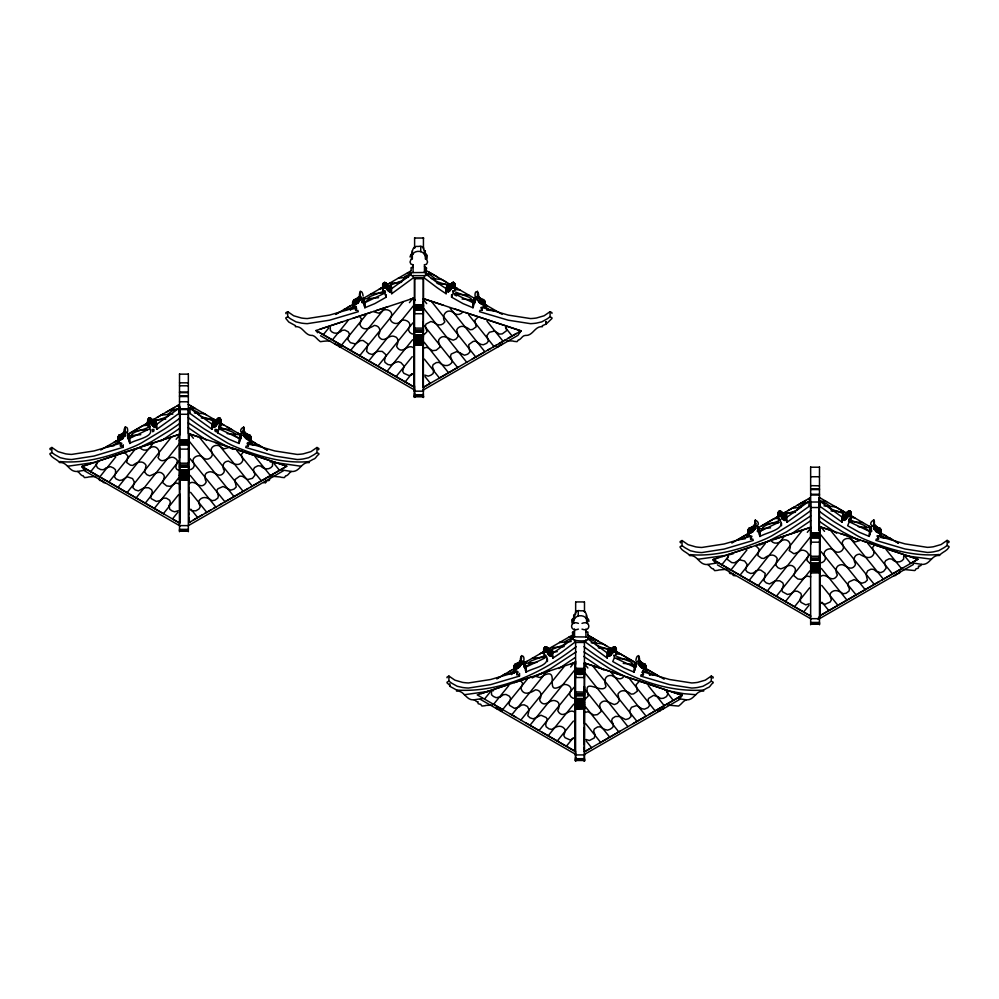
<?xml version="1.0" encoding="UTF-8"?>
<svg xmlns="http://www.w3.org/2000/svg" width="999" height="999" viewBox="0 0 999 999"><rect width="100%" height="100%" fill="white"/><g stroke="black" fill="none" stroke-linecap="round" stroke-linejoin="round"><path stroke-width="1.5" d="M179.545 447.477L179.57 457.979M180.057 434.328L180.07 408.341L178.946 408.341L156.88 424.163L156.88 429.27L178.958 413.449L180.07 413.449M188.349 433.603L188.361 408.341L190.01 408.341L211.988 424.175L211.988 429.27L190.022 413.449L188.361 413.449M188.973 472.065L188.923 482.342M189.011 462.275L189.136 433.816L286.775 466.183L188.836 522.727L189.136 433.816L197.977 436.75M414.523 385.926L414.523 397.39L414.523 393.194M414.535 343.818L414.535 344.892L423.364 345.03L423.364 344.28M414.535 339.66L423.364 339.96M414.548 308.154L423.376 308.004L423.376 309.653L414.548 309.628L414.548 308.029M414.548 305.682L423.376 305.682M414.548 305.507L414.548 304.832L414.548 307.58L423.376 307.58L423.376 304.832L414.548 304.895M414.523 397.302L414.56 277.747L423.389 277.747L423.389 299.363L423.326 298.626L443.206 305.157M414.61 248.351L414.61 237.787M423.364 343.107L423.364 342.083L414.535 341.983L414.535 342.819L423.364 342.495L414.535 343.107M423.376 305.17L414.548 304.745L414.548 305.794L423.376 305.719M423.339 393.768L423.351 397.44L423.389 277.747M423.439 249.026L423.439 237.787M423.439 238.711L423.439 237.962M574.537 636.138L574.537 636.863L587.599 637A1.361 1.111 0 0 1 587.961 637.225L587.824 639.747A1.399 1.136 0 0 1 587.225 640.047C584.315 641.945 566.808 640.709 574.537 636.863L574.537 629.033M574.537 631.031L572.402 632.467L572.902 634.827M575.574 760.901L575.611 641.808M575.649 614.173L575.661 602.31M575.561 756.48L575.574 761.213L575.574 759.852M575.561 751.173L575.561 755.569L575.561 754.932L584.39 754.907L584.403 761.213L584.39 758.691M584.415 708.666L575.586 708.803L584.415 708.666L584.415 705.182L575.586 705.269M575.586 707.729L575.586 708.803M584.415 706.405C573.863 704.657 571.091 708.166 584.415 707.192M575.586 705.843L584.415 706.293M575.599 668.893L575.599 669.58M584.415 700.274L584.44 641.808M584.427 672.165L584.427 668.618L575.599 668.531L584.427 668.831M584.427 669.805L575.599 669.592M584.427 669.293L584.427 668.531L575.599 668.668M584.49 611.912L584.49 602.322M584.39 754.42L584.39 755.094M810.689 540.546L810.689 544.455M820.117 565.134L820.054 576.061M820.154 555.332L820.266 526.873L917.919 559.24L819.979 615.784L818.418 618.006M413.986 362.125L414.061 382.043M414.51 391.483L414.523 390.709M414.523 397.053C412.45 394.505 425.499 394.093 423.351 397.302M414.51 394.98L423.351 394.942M521.053 330.919L423.114 387.462L423.326 298.614L521.053 330.919L517.932 335.364L422.677 390.359M423.339 391.483L423.364 390.709M575.561 760.788L575.561 757.504M575.561 758.691L584.39 758.691L584.39 760.489L575.561 760.489M575.586 697.252L575.586 698.463L584.415 698.538L584.452 686.438L584.403 761.163L584.403 759.877M682.23 695.304L584.303 751.847L584.502 662.999L682.23 695.304L679.108 699.75L583.853 754.745M584.303 749.7L584.315 747.689M179.658 493.818L179.72 519.53M188.774 517.707L188.761 518.469M413.111 275.911L411.775 275.674A1.399 1.136 0 0 1 411.176 275.362L411.039 272.839A1.361 1.111 0 0 1 411.401 272.615L425.761 272.49L426.785 273.751L425.886 275.649L413.111 275.674M414.535 333.529L414.535 334.69M414.51 395.866L423.339 395.866M423.376 309.141L423.376 309.865L414.548 309.865L414.548 308.766M423.364 333.529L423.376 334.69M496.366 707.791L496.765 708.553A9.453 7.717 0 0 0 497.14 708.84L499.025 709.29M584.49 671.053L584.502 663.011M584.328 744.442L584.365 727.422M819.917 610.764L819.904 611.538M820.017 586.7L819.954 602.459M819.979 615.784L820.266 526.873L829.12 529.807M179.508 435.089L179.52 434.29L142.532 446.478M179.595 468.469L179.583 462.912M188.886 492.644L188.898 487.5M360.402 295.204C357.505 299.862 349.638 299.313 353.584 306.681C357.642 306.693 356.78 311.139 355.831 306.268M353.022 306.606C354.52 303.022 361.925 304.183 358.529 296.715M423.214 348.564L423.126 383.878M520.904 660.102L519.355 662.237L515.284 663.96L514.16 665.584L514.21 670.978L518.144 671.952L516.808 674.687L519.03 674.762L519.48 676.086L490.684 684.602L468.481 688.049A46.441 37.912 0 0 1 462.537 687.487L457.205 686.263L451.685 683.179L448.913 681.156L448.913 676.061L447.115 677.035A1.411 1.149 0 0 0 447.065 677.797M584.403 712.949L584.365 723.463M757.654 525.387C760.714 521.89 752.334 517.494 755.706 523.201L753.146 526.523L749.025 528.259L747.901 529.907L747.951 535.314L751.935 536.288L750.586 539.048L752.821 539.123L753.271 540.459L724.2 549.063L701.798 552.572A46.891 38.287 0 0 1 695.791 551.997L690.396 550.761L684.839 547.652L682.03 545.616L682.03 540.521L680.207 541.508A1.424 1.161 0 0 0 680.169 542.27L680.669 542.857M820.017 585.701L820.029 580.556M125.25 430.831L123.002 433.504L118.893 435.239L118.993 440.996L117.757 441.983L121.791 443.269L120.429 446.029L122.665 446.103L123.202 447.29L94.043 456.031L71.628 459.515A46.891 38.287 0 0 1 65.634 458.941L60.24 457.704L54.683 454.595L51.873 452.559L51.873 447.465L50.05 448.439A1.424 1.161 0 0 0 50.012 449.213L50.512 449.787M188.761 519.318L188.736 522.602L190.572 521.553M819.904 612.375L819.879 615.659L879.32 581.468M574.587 639.822L574.65 642.407L562.237 651.798A210.277 171.691 0 0 1 552.897 658.079C552.697 653.358 552.684 642.744 551.036 656.281C545.791 656.705 548.114 643.656 544.318 647.727C542.719 647.14 544.193 659.365 545.529 654.969C552.472 665.559 533.366 667.632 526.011 672.14L525.437 664.323L523.701 662.112M546.828 652.422C543.943 641.945 550.599 649.387 548.389 653.621M584.415 701.922L584.403 712.237M178.971 409.265L179.021 404.782L150.849 421.041M318.331 449.812L318.831 449.238A1.424 1.161 0 0 0 318.793 448.464L316.97 447.477L316.97 452.584L314.173 454.62L308.604 457.729L303.209 458.966A46.891 38.287 0 0 1 297.202 459.54L274.8 456.043L245.729 447.452L246.179 446.116L248.414 446.041L247.078 443.281L251.049 442.307L251.099 436.9L249.962 435.252L245.854 433.516L243.294 430.194C246.653 424.488 238.286 428.883 241.346 432.38M551.935 313.411A1.411 1.149 0 0 0 551.885 312.65L550.087 311.676L550.087 316.77L547.315 318.793L541.795 321.878L536.463 323.102A46.441 37.912 0 0 1 530.519 323.664L508.316 320.217L479.52 311.7L479.97 310.377L482.192 310.302L480.856 307.567L484.79 306.606L484.615 300.774L479.645 297.852L478.096 295.716M712.836 678.184L713.111 677.797A1.411 1.149 0 0 0 713.074 677.035L711.276 676.061L711.276 681.156L708.491 683.179L702.984 686.263L697.639 687.487A46.441 37.912 0 0 1 691.695 688.049L669.505 684.602L640.709 676.086L641.158 674.762L643.368 674.687L643.169 670.641M810.102 502.322L810.164 497.839L781.992 514.098M948.488 542.719L948.988 542.132A1.424 1.161 0 0 0 948.95 541.358L947.127 540.384L947.127 545.479L944.33 547.514L938.76 550.636L933.378 551.873A46.891 38.287 0 0 1 927.372 552.447L904.957 548.975L875.873 540.397L876.335 539.048L878.571 538.973L877.222 536.226L881.193 535.239L881.006 529.408L875.986 526.461L873.738 523.788M188.786 514.373L188.811 513.224M423.326 301.523L423.376 306.531M819.929 607.429L819.942 606.281M179.083 406.094L179.046 408.816M810.226 499.15L810.177 501.873M179.096 405.881L179.121 404.77L177.285 405.819M423.239 337.537L423.214 347.852M502.634 343.069L502.235 344.18A9.453 7.717 0 0 1 501.86 344.468L499.975 344.905M153.858 431.131L153.971 429.932A4.033 3.297 0 0 0 153.659 429.433L152.073 429.558L152.822 431.855M211.988 424.175L213.137 421.066L213.873 427.46L215.334 426.86L216.196 425.299L216.196 420.204L218.269 418.057L220.192 418.156L220.517 426.011L219.568 427.535L218.818 426.186L219.043 429.095L217.52 432.754L229.046 439.273L239.123 443.469L239.71 435.626L241.471 433.391M211.988 429.27L212.874 421.266M413.848 331.793L413.823 326.124M424.413 275.437L424.35 278.022L436.763 287.425A210.277 171.691 0 0 0 446.103 293.706C444.592 288.311 448.838 280.17 447.964 291.895C453.071 291.296 449.612 277.098 450.262 289.76M446.103 293.706L446.978 285.726M585.889 639.847L585.889 642.394L607.292 658.079C605.769 652.697 610.027 644.555 609.153 656.281L611.251 655.094L611.8 648.513L613.611 646.877L615.409 647.027L616.083 654.707L614.797 656.355L614.035 655.019L614.273 657.904L612.762 661.538L624.188 667.994L634.165 672.14L634.752 664.323L635.701 662.462L634.815 670.541M607.292 658.079L608.166 650.099M842.12 517.132L820.042 501.323L818.93 501.323L818.93 506.418L820.054 506.418L842.12 522.24C840.609 516.845 844.879 508.653 844.005 520.417C849.138 519.83 845.678 505.569 846.328 518.256M842.12 522.24L843.006 514.235M729.195 571.003L729.607 573.189A9.528 7.78 0 0 0 729.982 573.476L732.954 574.063L733.154 574.825M355.831 308.816L355.632 310.302L357.842 310.377L358.291 311.7L329.495 320.217L307.305 323.664A46.441 37.912 0 0 1 301.361 323.102L296.016 321.878L290.509 318.793L287.724 316.77L287.724 311.676L285.926 312.65A1.411 1.149 0 0 0 285.889 313.411L286.164 313.798M573.701 615.322L574.637 615.084M573.701 620.429C575.299 618.144 573.189 608.853 580.631 610.826C586.75 609.64 587.262 616.745 586.7 620.566M127.385 433.379L129.146 435.614L129.733 443.456C134.316 439.897 153.084 437.387 150.412 430.07C149.55 429.145 150.2 423.851 149.425 427.372C146.903 425.924 146.978 420.854 148.451 418.593C154.196 415.621 149.788 426.698 154.995 427.447L155.732 421.054L156.88 424.163M387.1 284.615C386.938 281.718 381.506 282.043 383.104 285.314M382.679 284.153L382.642 289.797L384.203 291.97L384.965 290.647L384.727 293.519L386.238 297.153L374.812 303.609L364.835 307.754L364.248 299.937L363.299 298.077L364.185 306.156M543.868 653.646L544.193 647.889M757.529 526.398L759.29 528.621L759.877 536.475C767.469 532.017 786.95 529.245 779.457 519.418C778.633 522.989 776.722 508.216 778.633 514.285M777.884 512.687L778.483 519.005M660.189 709.752L660.039 710.164A2.81 2.298 0 0 0 659.852 710.526M455.02 285.09C453.446 278.496 449.825 285.252 450.749 289.822M850.649 513.873L851.235 512.649L850.311 511.126L847.651 511.675L846.815 518.306M514.16 670.679C516.333 667.607 522.789 668.256 519.717 661.101M118.993 440.996L123.214 438.286L123.364 432.355M423.264 322.09L423.251 332.804M412.3 256.181C411.738 252.36 412.25 245.255 418.369 246.441C425.811 244.48 423.701 253.758 425.299 256.044M220.654 419.518L220.367 421.291M616.008 647.989L615.896 649.7M586.7 617.956L588.511 619.43L588.985 621.328M586.7 623.051L586.376 615.134M152.323 419.655L152.872 426.248M387.1 284.091L387.063 289.822L389.847 291.895C391.496 278.359 391.521 288.973 391.708 293.706L413.111 278.022L413.111 275.462M548.389 648.513L548.926 655.094M251.049 442.307L251.099 436.9M484.615 300.774L483.953 301.673M638.598 659.59C640.284 662.886 645.179 663.348 645.754 665.896M643.169 673.201L641.795 672.215L645.978 670.978L645.791 665.159M881.006 529.408L880.619 530.219M216.646 419.617C213.574 430.644 220.554 422.215 218.369 418.007M611.45 654.145L612.262 653.171L612.35 647.964M525.374 670.541L525.174 663.261M759.228 534.865L759.015 527.559M129.083 441.845L128.871 434.54M810.639 506.431L808.99 506.431L787.012 522.265C786.812 517.519 786.787 506.893 785.127 520.454C779.744 520.929 782.267 506.293 778.308 512.387M847.651 511.925L846.815 513.211M449.8 683.741L449.8 686.288L456.705 690.072L456.506 691.071C463.336 690.371 465.297 697.826 470.829 699.55A10.752 8.779 0 0 0 473.676 699.812C475.387 699.412 475.824 702.285 478.096 701.748A7.343 5.994 0 0 0 477.947 702.409L478.159 703.683L479.795 704.183A5.22 4.258 0 0 0 480.556 704.145L481.905 706.043L485.077 705.719A13.511 11.026 0 0 0 485.939 705.406L492.095 705.157M251.099 441.995C249.138 439.66 245.617 439.123 243.606 435.951L244.231 428.184M484.615 305.881L479.645 302.947L477.11 299.663C481.88 292.407 473.838 287.425 475.174 296.728M645.791 670.267L640.821 667.332L638.299 664.048C641.783 658.491 637.25 650.948 635.864 660.451M51.873 452.559L50.05 453.534A1.424 1.161 0 0 0 50.012 454.308C52.335 458.429 57.48 459.415 59.54 462.562C66.808 461.738 68.656 470.379 74.962 471.341A11.039 9.016 0 0 0 77.373 471.441L85.902 470.067M682.03 545.616L680.207 546.603A1.424 1.161 0 0 0 680.169 547.365C682.492 551.498 687.637 552.484 689.71 555.619C696.977 554.795 698.825 563.424 705.132 564.398A11.039 9.016 0 0 0 707.542 564.485L717.457 562.912M77.572 471.453C79.783 472.802 79.97 474.537 82.318 475.724A5.257 4.296 0 0 0 83.092 475.699L84.453 477.609L87.637 477.285A13.624 11.114 0 0 0 88.511 476.96L95.916 476.448M707.742 564.497C709.952 565.846 710.139 567.582 712.487 568.768A5.257 4.296 0 0 0 713.261 568.743L714.622 570.654L717.819 570.329A13.624 11.114 0 0 0 718.681 570.004L727.16 569.23M850.411 511.263L851.248 518.381L849.699 520.491L848.938 519.143L849.175 522.052L847.651 525.724L859.19 532.23L869.28 536.413L869.854 528.571L871.615 526.336M115.622 472.877L115.434 469.68L113.449 467.944L110.489 466.658L106.319 467.882M475.299 297.727L473.563 299.937L472.989 307.754L462.999 303.609L451.573 297.153L453.084 293.519L452.859 290.647L453.608 291.97L455.144 289.885L454.295 282.705M119.043 435.701L117.757 436.888L117.807 442.295M330.257 327.297L330.369 330.394C333.504 334.628 338.986 333.716 342.232 330.319L344.842 330.07L348.251 331.843L349.45 334.066L347.814 339.435L350.387 342.669L355.369 343.931L360.427 340.634L363.049 340.459L367.794 343.868L366.596 351.323L368.843 353.471L372.065 354.483L377.884 351.286L382.255 351.411L386.051 354.832L384.515 360.239L384.977 362.387L387.887 364.535L390.846 365.022L394.692 362.687M491.433 691.67L491.558 694.78L493.431 696.453L496.153 697.689L500.274 696.89M147.877 424.712L148.614 418.219M382.804 289.198L383.703 282.642M544.78 647.027L544.318 653.471M574.637 618.893C576.386 614.685 584.565 614.635 586.376 618.881M777.896 517.782L778.92 511.151M810.226 498.976L810.264 497.827L808.428 498.888M870.129 527.497L869.917 534.802M239.985 434.553L239.772 441.858M473.826 298.876L473.626 306.156M363.137 296.066C361.75 286.563 357.217 294.118 360.701 299.663L358.529 301.81M215.996 426.248L216.196 420.204M450.074 290.709L450.262 284.665M611.251 655.094L611.45 649.05M846.128 519.218L846.315 513.161M753.508 525.374C756.593 532.554 750.087 531.905 747.901 535.002M449.8 686.288L450.025 685.551L447.065 682.891A1.411 1.149 0 0 1 447.115 682.13L448.913 681.156M830.019 506.543L826.91 503.921L820.928 501.448M412.624 254.495C414.435 250.25 422.614 250.299 424.363 254.508M169.106 505.694L169.743 509.24L172.09 510.939L174.625 511.8L178.072 510.751M521.328 687.387L521.091 688.898C523.838 696.278 531.243 692.507 535.589 689.785C541.321 690.147 542.257 695.641 539.635 699.587L540.234 701.36C545.104 708.091 549.687 699.088 555.019 700.661C560.726 701.872 559.365 707.13 557.779 710.751L558.941 712.587C564.46 718.781 569.405 707.18 575.112 712.587M362.137 299.725L362.025 302.597L363.299 303.172M123.364 437.45L125.562 435.289C120.754 427.959 128.883 423.027 127.51 432.367M124.638 433.266C129.083 428.534 126.711 439.185 128.184 438.836L128.871 439.647M359.777 297.665L360.327 291.171M519.717 666.196L521.89 664.048C517.12 656.793 525.162 651.81 523.826 661.113M520.966 662.05L521.503 655.556M753.508 530.469L755.706 528.309C753.783 525.387 756.056 523.838 757.979 527.372C759.977 529.195 755.294 531.331 758.328 531.855L759.015 532.654M521.328 687.324L522.714 683.279L520.504 680.569M472.989 307.754L473.626 301.061M634.165 672.14L634.815 665.446M869.28 536.413L869.917 529.707M239.123 443.469L239.772 436.763M452.322 287.637L452.422 282.492L451.573 288.549L451.585 283.192M613.611 646.877L613.511 652.022L612.262 653.171M169.131 505.644L170.354 502.41L169.68 500.262L166.483 498.226L163.599 498.089L159.927 500.586M115.609 472.889L114.46 476.785L116.084 478.933L119.505 480.444L122.028 480.019L127.41 476.823L132.542 478.571L134.291 481.968L132.917 487.724L135.202 489.897L138.386 490.884L144.168 487.749L148.626 487.749L151.598 489.71L152.372 491.833L150.612 497.04L151.398 498.738L156.344 501.423L159.865 500.624M807.367 557.966L806.955 560.402L809.839 563.311A16.184 12.762 -35.1 0 0 810.676 563.736M154.995 427.447L155.732 421.054M389.847 291.895L390.572 285.514M426.998 258.629L427.235 255.307L425.374 253.896M551.036 656.281L551.76 649.899M785.127 520.454L785.851 514.06M807.442 557.829C811.525 553.259 802.934 547.327 798.9 551.735M188.848 497.789L188.823 509.403M216.046 431.868L216.795 429.558L215.21 429.445A4.033 3.297 0 0 0 214.897 429.932L215.01 431.131M123.127 447.44L123.202 444.742M873.601 522.24C876.335 517.307 868.193 522.664 871.478 525.324M96.94 462.437L95.966 464.772L97.49 467.869L100.587 469.542L103.297 469.755L106.319 467.894M728.071 555.506L727.272 559.328L731.718 562.599L734.44 562.824L739.472 559.765L744.58 561.001L747.102 564.373L745.604 569.842L747.227 571.99L750.649 573.501L753.171 573.076L755.918 571.078M462.987 311.7C460.726 315.222 455.581 315.497 452.922 312.262M624.163 676.086C620.779 681.368 615.496 677.722 611.6 675.461C604.557 674.812 603.671 681.58 606.018 686.213C602.597 695.079 583.091 676.773 587.762 693.556M454.308 287.887L452.422 287.6M613.511 652.022L615.471 652.185L616.083 654.707M850.386 516.283L848.501 516.071L847.577 517.107M218.269 423.151C219.892 422.402 222.028 424.775 220.517 426.011M152.323 424.762L150.499 423.101L148.614 423.314M818.705 529.095L820.266 526.873M263.674 482.754L265.672 482.492A2.135 1.748 0 0 1 265.759 482.005L266.046 481.043L269.018 480.457A9.528 7.78 0 0 0 269.393 480.169L269.817 478.434A10.777 8.804 0 0 0 269.817 477.984M489.785 310.152L484.602 306.356M219.093 423.164L219.206 417.907M614.323 652.035L614.422 646.778M92.208 463.074L81.881 466.458L90.734 471.615L97.328 463.349M90.734 471.615L99.825 476.873L115.809 456.843M99.825 476.873L108.903 482.13L134.278 450.337M108.903 482.13L117.982 487.387L152.722 443.856M117.982 487.387L127.06 492.644L171.216 437.325M176.161 439.285L179.957 434.528M127.06 492.644L136.139 497.914L179.133 444.031M136.139 497.914L145.23 503.171L178.908 460.964M145.23 503.171L154.308 508.429L178.696 477.872M154.308 508.429L163.399 513.673L178.471 494.78M177.847 512.237L172.49 518.943L179.72 523.126L179.72 520.979M717.682 557.991L713.024 559.515L721.877 564.672L728.471 556.406M721.877 564.672L730.968 569.929L746.952 549.9M730.968 569.929L740.047 575.187L765.409 543.394M740.047 575.187L749.125 580.456L783.865 536.913M749.125 580.456L758.204 585.714L802.347 530.382M807.304 532.342L811.088 527.584M758.204 585.714L767.282 590.971L810.264 537.1M767.282 590.971L776.373 596.228L810.052 554.02M776.373 596.228L785.451 601.485L809.827 570.928M785.451 601.485L794.542 606.73L809.615 587.837M794.542 606.73L803.633 612L808.99 605.294M350.412 310.202L350.949 309.54L349.438 308.716L353.346 306.218M511.6 674.587L512.125 673.925L510.626 673.089L514.522 670.591M587.824 634.652L587.961 632.13A1.361 1.111 0 0 0 587.599 631.892L585.926 631.768M323.301 334.69L328.708 328.009M415.272 300.374L413.711 298.152L316.059 330.519L332.417 339.922L347.64 321.129M332.417 339.922L341.496 345.179L366.133 314.76M341.496 345.179L350.599 350.412L384.615 308.404M359.702 355.656L403.134 302.035M409.44 302.635L413.261 297.902M350.599 350.412L368.806 360.889L413.399 305.819M368.806 360.889L377.897 366.121L412.999 322.789M377.897 366.121L387 371.366L412.624 339.71M387 371.366L396.091 376.598L412.237 356.655M396.091 376.598L405.207 381.843L411.863 373.614M484.49 699.063L489.897 692.394M492.807 703.87L493.593 704.307L508.828 685.514M527.31 679.145L502.684 709.565L493.593 704.307M510.089 713.823L511.775 714.797L545.804 672.789M520.891 720.042L564.31 666.42M570.616 667.02L574.45 662.287M526.261 723.139L529.982 725.274L574.587 670.204M574.175 687.175L539.085 730.506L529.982 725.274M541.758 732.055L548.176 735.751L573.813 704.095M548.176 735.751L557.28 740.983L573.426 721.041M557.28 740.983L566.383 746.228L573.051 737.999M780.881 516.545L778.745 516.321M387.2 289.235L385.389 287.6L383.529 287.799M546.678 652.022L544.78 652.122M870.129 532.604L870.816 531.793C873.825 531.231 868.493 528.009 871.952 526.398C874.137 523.251 874.774 526.461 873.438 528.246L875.998 531.555L881.018 534.515M239.985 439.647L240.672 438.848C242.158 439.185 239.785 428.546 244.231 433.279M473.826 303.983L474.513 303.172C476.698 302.197 472.452 297.49 477.497 296.266L477.497 291.171M659.815 711.063L657.779 711.113M506.905 340.771L513.061 341.021A13.511 11.026 0 0 0 513.923 341.346L517.095 341.658L518.394 339.885A5.22 4.258 0 0 0 519.205 339.797C521.615 338.499 522.365 335.639 525.324 335.427A10.752 8.779 0 0 0 528.171 335.164C533.703 333.441 535.664 325.986 542.494 326.685L542.295 325.686L546.128 324.113L546.128 321.566M451.498 283.529L450.749 284.715L437.112 283.479M913.098 563.011L921.64 564.373A11.039 9.016 0 0 0 924.038 564.285C930.356 563.311 932.192 554.67 939.46 555.494C941.52 552.347 946.677 551.361 948.988 547.227A1.424 1.161 0 0 0 948.95 546.465L947.127 545.479M281.556 469.892L291.458 471.466A11.039 9.016 0 0 0 293.868 471.366C300.175 470.392 302.023 461.763 309.303 462.587L309.103 461.575L312.899 459.44C316.308 458.616 315.984 456.093 318.831 454.333A1.424 1.161 0 0 0 318.793 453.558L316.97 452.584M667.931 705.094L678.421 706.056A1.698 1.386 0 0 0 679.283 705.544C682.005 703.521 683.378 700.711 686.5 699.812A10.752 8.779 0 0 0 689.347 699.55C694.892 697.826 696.852 690.371 703.671 691.071L703.483 690.072L707.242 687.961C710.614 687.137 710.301 684.64 713.111 682.891A1.411 1.149 0 0 0 713.074 682.13L711.276 681.156M215.996 421.153L213.873 422.352M450.074 285.614L447.964 286.8M611.251 649.999L609.153 651.186M846.128 514.123L844.005 515.322M362.137 302.272L363.286 299.525L360.327 296.266M412.999 373.601L411.775 374.6M574.188 737.986L570.267 740.009L565.047 737.699L563.823 735.639L565.334 730.544L564.597 728.833C560.876 724.263 555.794 726.585 552.022 729.407L549.063 728.908L546.153 726.773L545.691 724.625L547.24 719.218L546.116 717.494L540.983 715.222L533.254 718.868L530.032 717.844L527.784 715.709L529.108 709.989L527.484 706.48L524.238 704.844L521.615 705.019L518.618 707.18M573.701 618.281L571.765 619.692L572.002 623.014M578.396 623.376C569.455 619.717 569.255 632.742 578.409 629.108M381.331 311.913C384.353 307.355 393.506 310.352 391.396 315.946C387.162 321.366 396.678 326.561 400.324 321.341C403.633 318.094 411.288 321.541 409.652 326.273C406.78 329.732 409.69 334.078 413.848 334.228M243.531 451.848L241.308 454.557L242.932 460.177C240.172 467.569 232.779 463.761 228.434 461.063C222.702 461.426 221.766 466.92 224.388 470.866L223.788 472.639C218.918 479.37 214.335 470.367 209.003 471.94C203.321 473.101 204.645 478.384 206.244 482.03L205.082 483.866C199.563 490.059 194.618 478.459 188.911 483.866M874.662 544.917L872.452 547.614L873.825 551.673M316.97 447.477L310.926 451.635L303.209 453.871A46.891 38.287 0 0 1 297.202 454.433L274.8 450.949L248.401 443.281M550.087 311.676L544.105 315.784L536.463 318.007A46.441 37.912 0 0 1 530.519 318.569L508.316 315.11L482.167 307.517M711.276 676.061L705.282 680.169L697.639 682.379A46.441 37.912 0 0 1 691.695 682.954L669.505 679.495L643.356 671.902M947.127 540.384L941.083 544.542L933.366 546.778A46.891 38.287 0 0 1 927.372 547.352L904.957 543.881L877.209 535.764M543.406 675.549C561.363 666.533 542.944 696.94 561.7 685.589M180.057 428.121L161.189 440.909M810.651 520.729L791.333 533.903M638.673 655.556L638.673 660.651C633.628 661.875 637.886 666.583 635.701 667.557M409.865 275.474L391.708 288.599M381.268 311.963L378.746 313.174L374.5 311.963A16.184 12.762 -35.1 0 1 373.713 311.463L373.713 311.463M542.457 676.348L539.935 677.559L535.676 676.348A16.184 12.762 -35.1 0 1 534.902 675.848L534.902 675.848M573.101 638.511L562.237 646.703A210.277 171.691 0 0 1 552.897 652.984M798.426 552.11L793.918 553.771L789.135 550.549C792.132 545.566 789.447 537.962 782.342 540.184C779.133 543.194 773.85 544.905 770.991 540.422M791.058 593.643L794.742 591.146L797.614 591.283L800.811 593.319L801.498 595.466L800.124 599.125L800.873 602.297L805.756 604.857L809.202 603.808M574.887 657.729L558.965 668.556M212.874 426.361L213.137 421.066M446.978 290.821L447.24 285.514M608.166 655.207L608.428 649.899M843.006 519.33L843.268 514.023M149.912 447.927C147.253 451.161 142.12 450.874 139.86 447.365M773.676 539.535L810.651 527.335L810.651 528.146L810.639 501.323L808.978 501.323L787.012 517.17M518.593 707.205L514.398 708.316L509.64 705.394L509.003 703.82L510.639 698.451L509.44 696.228L506.031 694.455L503.421 694.705L500.312 696.865M180.07 418.019L177.198 420.142A357.03 291.521 0 0 1 164.61 428.946L141.671 442.819A95.567 78.022 0 0 1 135.652 445.829C111.801 455.956 85.827 463.911 59.728 461.55M576.186 646.69C542.295 672.876 500.374 692.881 456.705 690.072M229.121 447.127L229.158 447.09A16.184 12.762 35.1 0 1 228.346 447.627L224.088 448.838L221.566 447.627M860.301 540.147L860.264 540.184A16.184 12.762 35.1 0 1 859.477 540.684L855.231 541.895L852.709 540.684M149.937 447.902C156.656 443.606 161.776 452.035 158.004 457.492C163.049 466.421 169.493 453.246 175.512 458.578C180.856 461.476 171.653 467.982 178.709 470.254A16.184 12.762 -35.1 0 0 179.545 470.679L179.595 470.704M810.651 515.934L786.525 531.88L764.747 542.932M576.211 651.897L550.599 668.656L532.192 677.934M413.024 253.896L410.951 254.433L410.015 256.955M412.337 250.749L412.337 258.991L410.951 259.54L410.015 262.05L410.964 264.173L413.074 264.723M561.725 685.564C565.122 682.504 572.727 686.201 570.754 690.858C567.882 694.293 571.066 698.463 575.037 698.613M426.098 270.442L426.598 268.082L424.463 266.646M820.042 576.923C825.761 571.503 830.693 583.129 836.213 576.923L837.374 575.087C834.714 570.716 835.726 564.61 842.157 564.622C846.44 565.896 850.811 571.203 854.919 565.696L855.531 563.923C852.909 559.977 853.833 554.495 859.577 554.12C863.923 556.83 871.315 560.614 874.063 553.234L873.838 551.723M755.931 571.066L758.541 569.88L760.851 570.142L765.222 573.351L764.048 580.794L766.345 582.954L769.517 583.94L775.311 580.806L779.757 580.806L782.741 582.767L783.516 584.89L781.742 590.097L782.529 591.795L787.474 594.48L791.008 593.681M411.688 374.662L409.091 375.624L403.871 373.314L402.634 371.253L404.145 366.171L400.924 362.587L398.289 361.65L394.705 362.674M148.851 429.208L129.72 438.361L129.733 443.456M383.766 293.594L364.835 302.66L364.835 307.754M544.954 657.979L526.011 667.045L526.011 672.14M778.983 522.215L759.877 531.368L759.877 536.475M438.661 378.471L458.778 366.82M599.85 742.856L619.967 731.206M149.95 426.161C144.493 430.457 136.913 429.82 131.618 434.39L132.817 435.876L129.158 438.186M781.093 519.218C775.636 523.513 768.056 522.877 762.761 527.447L763.948 528.933L759.215 531.855M193.319 519.967L201.96 515.009M204.832 513.349L210.752 509.965M213.636 508.291L216.508 506.63M487.524 350.187L490.384 348.514M499.025 343.531L504.907 340.11M507.779 338.449L516.383 333.441M648.713 714.572L682.142 695.179L671.815 691.795M399.15 277.685L398.376 278.134L408.479 277.26M472.065 359.141L484.852 351.735L450.112 308.192M519.13 331.855L520.954 330.794L465.384 312.487M560.339 642.07L559.565 642.519L571.178 641.52M633.254 723.526L646.041 716.108L611.301 672.577M151.361 420.779L154.233 419.118M163.024 414.048L157.118 417.457M174.538 407.405L165.896 412.387M335.926 314.223L338.798 312.562M347.427 307.58L350.287 305.919M379.033 289.31L381.893 287.662M251.049 486.75L286.775 466.183M423.114 387.462L430.344 383.279L424.987 376.573M493.256 346.853L496.141 345.192M497.115 678.608L499.975 676.947M508.616 671.965L511.476 670.304M540.222 653.696L543.081 652.047M782.492 513.836L785.364 512.175M794.168 507.105L788.248 510.514M805.681 500.474L797.04 505.444M584.303 751.847L591.533 747.664L586.176 740.958M882.192 579.807L902.347 568.206M100.712 450L118.731 439.597M128.047 434.215L148.164 422.589M335.552 314.41L352.984 304.345M363.274 298.414L382.505 287.3M386.526 284.977L411.089 270.804M130.095 433.042L142.919 425.649L149.575 425.037M248.177 488.411L224.937 501.785L189.847 458.454M283.654 470.616L188.399 525.611L179.52 525.624M502.859 675.287L505.744 673.626M524.463 662.799L526.935 661.375M761.238 526.098L774.063 518.706L779.382 518.219M496.728 678.796L515.509 667.944M523.563 663.299L543.681 651.685M547.714 649.362L573.476 634.49M731.842 543.056L748.451 533.466M757.841 528.046L779.307 515.646M818.193 619.442L913.448 564.447M344.555 309.24L343.881 309.628L354.62 308.691M113.923 442.37L116.808 440.709M145.592 424.1L148.476 422.44M747.951 533.766L737.662 539.697L743.044 539.21M776.735 517.157L778.658 516.046M219.38 504.982L222.265 503.334M364.685 302.185L369.056 299.475L367.894 297.977L370.179 296.428L383.604 291.333M525.874 666.57L530.244 663.86L529.07 662.362L531.368 660.814L539.06 657.916M118.244 442.02L112.837 445.504L113.836 445.941M749.375 535.077L743.98 538.561L744.979 539.01M612.924 652.509L613.036 647.352M388.786 285.726L401.461 280.981L405.332 278.221L403.958 277.822L404.72 276.648L411.513 273.139M549.974 650.112L562.637 645.366L566.52 642.607L565.147 642.207L565.896 641.033L572.702 637.524M478.359 316.758L474.912 320.342L476.136 326.86L472.44 329.508L470.005 329.745C466.233 326.548 460.039 324.051 456.755 329.682L458.129 336.476L455.981 339.036L453.271 340.147C448.601 339.061 443.169 333.229 438.861 339.585L438.511 341.358L440.122 346.965L436.188 350.249L432.567 350.686L426.998 347.352L423.214 348.114M639.547 681.131L636.101 684.727L637.312 691.246L633.616 693.893L631.181 694.13C627.409 690.958 621.228 688.411 617.944 694.068L619.318 700.861L617.17 703.421L614.447 704.532C609.777 703.446 604.345 697.614 600.037 703.97L599.7 705.744L601.311 711.35L597.377 714.635L593.756 715.072L588.186 711.738L584.403 712.487M649.55 674.974L651.186 674.225L645.779 670.741M544.78 655.719L539.073 657.904M152.909 421.853C155.594 419.917 170.667 417.395 168.057 414.16L171.865 410.989L178.022 408.803M784.04 514.91C788.623 512.3 798.076 511.738 799.749 507.292M134.59 449.912L151.486 441.683L170.067 430.219A367.882 300.374 0 0 0 180.057 423.276M423.239 335.04L423.289 335.015A16.184 12.762 35.1 0 0 424.138 334.59L427.023 331.68L425.349 326.223L425.999 324.051L430.944 321.466L434.79 322.789M450.611 284.141L450.724 289.186M849.125 516.171L849.225 511.026M759.677 545.029L763.473 543.456M387.949 306.693L376.136 310.614M549.125 671.078L537.312 674.999M355.644 307.517L329.495 315.11L307.305 318.569A46.441 37.912 0 0 1 301.361 318.007L293.718 315.784L287.724 311.676M750.599 536.288L724.2 543.968L701.798 547.464A46.891 38.287 0 0 1 695.791 546.903L688.074 544.667L682.03 540.521M516.833 671.902L490.684 679.495L468.481 682.954A46.441 37.912 0 0 1 462.537 682.379L454.895 680.169L448.913 676.061M120.442 443.269L94.043 450.936L71.628 454.42A46.891 38.287 0 0 1 65.622 453.846L57.917 451.61L51.873 447.465M250.2 437.375L251.049 437.2M347.252 320.179L348.276 319.842M413.811 321.528L413.711 298.152L409.965 299.4M96.404 461.688L125.424 452.11M727.547 554.745L744.867 549.025M509.465 684.228L481.193 693.593M751.623 546.803L745.966 548.663M359.59 316.096L370.929 312.337M137.462 448.151L126.149 451.86M768.593 541.208L757.292 544.93M520.779 680.481L532.105 676.723M287.724 316.77L285.926 317.744A1.411 1.149 0 0 0 285.889 318.506L288.773 322.028L295.517 325.686L295.329 326.685C302.148 325.986 304.108 333.441 309.653 335.164A10.752 8.779 0 0 0 312.5 335.427C315.584 336.338 316.97 339.173 319.717 341.159A1.698 1.386 0 0 0 320.579 341.67C324.013 341.121 326.561 340.934 329.92 340.971M81.793 466.583L179.52 434.278L179.72 523.126L81.793 466.583L84.915 471.029L180.17 526.023M715.272 562.974L712.924 559.64L810.651 527.335L810.689 542.919M358.816 316.358L353.047 318.256M519.992 680.744L514.235 682.642M722.077 556.543L723.338 556.143M571.141 663.786L574.862 662.549L575.287 751.323L566.383 746.228M320.005 329.208L342.907 321.628M896.378 573.926L895.966 574.875A2.135 1.748 0 0 0 895.853 575.424L893.855 575.686M728.833 554.882L733.241 553.733M782.317 518.344L782.342 512.612L780.956 511.488M383.966 287.812L384.066 282.692M493.618 690.646L464.46 694.717M98.664 461.85L67.57 466.258M727.447 555.157L697.739 559.303M829.869 506.593L828.646 506.943L832.517 509.702L839.073 511.838M809.165 501.86L803.009 504.058L798.8 506.868L799.749 507.292M252.248 444.93L253.396 444.368L249.5 441.87M883.391 537.986L884.54 537.437L880.631 534.94M387.162 284.69L387.749 290.709M474.063 699.812L482.567 698.513M309.103 461.575C283.017 463.936 257.043 455.969 233.204 445.841A95.567 78.022 0 0 1 227.185 442.819L204.258 428.958A358.054 292.345 0 0 1 188.361 417.682M939.272 554.482C913.186 556.855 887.199 548.901 863.361 538.786A95.567 78.022 0 0 1 857.342 535.776L834.39 521.928A357.03 291.521 0 0 1 821.802 513.124L818.943 511.001L818.93 506.418M896.765 573.888L899.2 573.389A9.528 7.78 0 0 0 899.575 573.089L899.999 571.366A10.777 8.804 0 0 0 899.987 570.904M660.739 709.352L663.161 708.84A9.453 7.717 0 0 0 663.536 708.553L663.935 707.791M703.483 690.072C659.815 692.881 617.894 672.876 584.003 646.69M170.23 409.89L176.885 409.278M161.114 415.147L172.877 414.073M152.023 420.392L165.722 419.143M133.829 430.894L147.64 429.62M128.696 435.776L140.759 434.665M115.622 441.396L118.494 441.133M106.518 446.64L111.913 446.141M801.36 502.947L808.029 502.335M792.257 508.204L801.298 507.38M783.154 513.449L795.429 512.325M764.959 523.951L778.77 522.677M758.516 528.958L770.554 527.847M407.467 272.889L411.488 272.54M389.285 283.391L401.548 282.317M380.207 288.636L383.054 288.386M371.116 293.881L385.439 292.645M363.361 299.013L378.571 297.702M568.656 637.275L572.677 636.925M550.474 647.764L564.123 646.59M541.396 653.021L544.23 652.772M551.535 652.135L557.255 651.635M532.305 658.266L546.615 657.03M524.55 663.398L536.9 662.325M505.069 674.013L514.385 673.201M188.986 469.892C193.144 469.742 196.054 465.397 193.194 461.938C191.546 457.205 199.213 453.758 202.51 457.005C207.255 462.699 215.622 456.068 211.064 450.474C210.939 445.304 218.606 443.519 221.503 447.577M820.129 562.949C824.287 562.799 827.197 558.453 824.325 554.994C822.689 550.262 830.344 546.815 833.653 550.062C838.398 555.756 846.752 549.125 842.207 543.543C842.07 538.361 849.737 536.575 852.646 540.634M546.903 647.364L547.015 652.459M450.899 289.161L451.161 283.579L451.161 288.674M341.221 346.728L339.235 346.74A1.573 1.286 0 0 0 339.185 346.316L339.148 346.154A2.81 2.298 0 0 0 338.961 345.779L338.798 345.13M414.61 238.037L423.439 238.037M425.299 250.949L424.363 250.712M424.463 264.723L426.473 264.323L427.584 262.088L426.798 259.703L425.374 258.991L425.287 250.749M413.074 267.382L411.401 267.507A1.361 1.111 0 0 0 411.039 267.744L411.176 270.267M414.56 278.709L423.389 278.709M414.548 306.044L423.376 306.044M414.548 307.155L423.376 307.155M414.548 308.379L423.376 308.379M414.535 328.122L423.364 328.134M414.535 329.857L423.364 329.857L423.364 330.532M414.535 332.155L423.364 332.155M414.535 334.765L423.364 334.765M414.535 335.689L423.364 335.689M414.535 336.126L423.364 336.126M414.535 336.788L423.364 336.788M423.364 337.575L414.535 337.824L423.364 337.837M414.535 338.873L423.364 338.873M414.535 339.273L423.364 339.273M414.535 340.234L423.364 340.247M414.535 340.834L423.364 340.834M414.535 341.046L423.364 341.046M423.364 342.232L414.535 342.182L423.364 342.332M414.535 344.692L423.364 344.705M423.364 344.892L414.535 344.28M496.828 346.74L498.538 346.591A2.11 1.723 0 0 1 498.588 346.116M179.52 374.15L188.349 374.15M179.52 382.829L188.349 382.829M179.52 385.789L188.349 385.789M414.51 391.171L423.339 391.171M179.52 392.07L188.349 392.07M179.52 392.644L188.349 392.644M179.52 395.791L188.349 395.791M414.51 396.278L423.339 396.328M179.52 396.553L188.349 396.553M414.51 396.74L423.339 396.74M179.52 401.773L188.349 401.798M179.52 408.803L188.349 408.803M179.52 409.553L188.349 409.553M179.52 414.273L188.349 414.285M179.52 440.384L188.349 440.409M179.52 440.522L188.349 440.534M179.52 441.021L188.349 441.021M179.52 441.108L188.349 441.171M179.52 441.346L188.349 441.346M179.52 442.445L188.349 442.445M179.52 442.857L188.349 442.857M179.52 443.281L188.349 443.281M179.52 444.205L188.349 444.155M179.52 445.117L188.349 445.117M179.52 449.125L188.349 449.125M179.52 463.199L188.349 463.199M179.52 464.922L188.349 464.922M179.52 466.383L188.349 466.383M179.52 467.195L188.349 467.195M810.651 467.207L819.48 467.207M179.52 469.78L188.349 469.78M179.52 470.691L188.349 470.691M179.52 471.128L188.349 471.128M179.52 471.778L188.349 471.778M179.52 472.564L188.349 472.564M179.52 472.814L188.349 472.814M179.52 473.838L188.349 473.838M179.52 474.25L188.349 474.25M179.52 474.925L188.349 474.925M179.52 475.199L188.349 475.199M179.52 475.412L188.349 475.412M179.52 475.561L188.349 475.561M179.52 475.786L188.349 475.786M179.52 475.999L188.349 475.999M810.651 476.735L819.48 476.735M179.52 476.923L188.349 477.072M179.52 477.122L188.349 477.272M179.52 477.472L188.349 477.46M179.52 477.572L188.349 477.572M179.52 477.759L188.349 477.759M179.52 478.184L188.349 478.346M179.52 479.62L188.349 479.62M179.52 479.807L188.349 479.945M105.145 482.742L103.159 482.48A2.135 1.748 0 0 0 103.059 481.98L102.772 481.031M810.651 485.651L819.48 485.814M810.651 488.961L819.48 488.961M810.651 489.572L819.48 489.572M810.651 494.268L819.48 494.268M810.651 495.005L819.48 495.005M810.651 502.022L819.48 502.022M810.651 507.529L819.48 507.529M179.52 529.37L188.349 529.37M179.52 530.032L188.349 530.032M179.52 530.244L188.349 530.244M179.52 530.681L188.349 530.731M179.52 531.143L188.349 531.143M810.651 533.254L819.48 533.104M810.651 533.454L819.48 533.416M810.651 533.578L819.48 533.591M810.651 533.866L819.48 533.703M810.651 534.078L819.48 534.078L810.651 534.24M810.651 534.403L819.48 534.403M810.651 535.501L819.48 535.501M810.651 535.914L819.48 535.914M810.651 536.338L819.48 536.338M819.48 537.062L810.651 537.212L819.48 537.275M810.651 538.174L819.48 538.174M810.651 542.182L819.48 542.182M810.651 556.268L819.48 556.268M810.651 557.979L819.48 557.979M810.651 559.44L819.48 559.44M810.651 560.252L819.48 560.252M810.651 562.837L819.48 562.837M810.651 563.748L819.48 563.748M810.651 564.185L819.48 564.185M810.651 564.835L819.48 564.835M810.651 565.621L819.48 565.621M810.651 565.871L819.48 565.871M810.651 566.895L819.48 566.895M810.651 567.307L819.48 567.307M810.651 567.981L819.48 567.981M810.651 568.256L819.48 568.256M810.651 568.631L819.48 568.481M810.651 568.856L819.48 568.856M810.651 569.055L819.48 569.055M819.48 570.079L810.651 569.979L819.48 570.192M810.651 570.516L819.48 570.529M810.651 570.629L819.48 570.629M810.651 570.816L819.48 570.816M810.651 571.241L819.48 571.241M810.651 571.403L819.48 571.403M810.651 573.001L819.48 572.864M735.339 575.774L733.341 575.511A2.135 1.748 0 0 0 733.241 575.012M575.661 601.935L584.49 601.935M810.651 618.681L819.48 618.681M810.651 622.439L819.48 622.439M810.651 623.089L819.48 623.026M581.992 623.376C591.071 619.692 591.083 632.767 582.005 629.108M810.651 623.301L819.48 623.301M810.651 623.738L819.48 623.788M810.651 624.2L819.48 624.2M575.611 642.444L584.44 642.457M575.599 669.829L584.427 669.655M575.599 670.941L584.427 670.941M584.427 671.353L575.599 671.353L575.599 668.618M575.599 671.79L584.427 671.79L584.427 673.413L575.599 673.413L575.599 671.852M575.586 691.895L584.415 692.057M575.586 693.618L584.415 693.631M575.586 695.928L584.415 695.928M575.586 699.45L584.415 699.462A16.184 12.762 35.1 0 0 585.314 698.975L588.199 696.066L587.799 693.631M575.586 699.899L584.415 699.899M575.586 700.561L584.415 700.561L584.415 701.348L575.586 701.348M575.586 701.598L584.415 701.598L584.415 703.046L575.586 703.046M575.586 702.634L584.415 702.634M575.586 703.733L584.415 703.733M575.586 704.008L584.415 704.008L584.415 704.819L575.586 704.819M575.586 704.607L584.415 704.607M575.586 705.943L584.415 705.943M575.586 706.58L584.415 706.593M575.586 707.017L584.415 707.017M502.172 711.126L500.462 710.863A2.11 1.723 0 0 0 500.374 710.376L500.112 709.752M575.561 760.014L584.39 760.064M783.004 519.255L782.342 512.612M547.976 653.533L547.914 648.064M301.273 466.271L270.167 461.863M931.443 559.19L904.482 555.619M190.01 408.079L195.367 408.554L188.137 404.37L217.657 421.416M194.368 412.924L204.458 413.798L206.556 415.022M201.286 417.982L213.549 419.043L217.245 421.191M219.792 424.051L223.801 424.975M218.956 428.446L231.718 429.545L226.686 426.635M227.123 433.603L240.796 434.79L237.088 432.654M249.638 444.48L258.953 445.292L261.164 446.565M821.153 501.148L826.51 501.61M823.975 505.856L835.601 506.855L844.692 512.112L831.043 510.926M850.923 517.182L854.944 518.031M848.538 521.366L862.861 522.602M858.266 526.66L870.616 527.734M880.768 537.537L890.097 538.349L892.294 539.622M695.729 694.717L683.828 693.681L665.059 690.321M425.949 273.614L432.617 274.226L436.938 276.723M431.318 278.534L441.72 279.483L445.729 281.793M454.595 289.498L459.915 289.985M455.207 293.956L469.018 295.229M462.087 299.001L474.138 300.112M484.353 305.469L487.225 305.731L486.026 305.045M486.725 310.102L496.316 310.976M588.461 638.124L593.793 638.611L598.126 641.108M591.146 642.794L602.909 643.868L606.905 646.178M598.301 647.864L612 649.113L609.79 647.839M615.784 653.87L621.103 654.37M616.383 658.341L630.194 659.615M623.264 663.386L635.327 664.497M645.529 669.854L648.401 670.117L657.504 675.361L649.313 674.612M102.235 480.944L99.8 480.444A9.528 7.78 0 0 1 99.425 480.144L99.001 478.421A10.777 8.804 0 0 1 99.013 478.059M387.749 285.614L389.847 286.8M783.004 514.148L785.127 515.347M548.926 649.999L551.036 651.186M152.872 421.153L154.995 422.352M689.897 554.607C715.983 556.93 741.957 549.013 765.796 538.836A95.567 78.022 0 0 0 771.815 535.826L794.742 521.94A358.054 292.345 0 0 0 810.639 510.664M679.033 698.738L686.126 699.812M545.017 652.172L545.142 647.102M337.138 344.83L335.939 344.53A9.453 7.717 0 0 1 335.464 344.168M207.942 418.781L201.386 416.645L197.502 413.886L198.876 413.486L198.127 412.312L189.798 408.391M426.036 273.389L430.969 275.337L434.79 278.496C432.18 281.743 447.24 284.253 449.937 286.189M903.096 569.393L914.56 570.554A1.748 1.436 0 0 0 915.384 570.029C915.309 567.707 919.292 569.405 918.531 566.733A7.867 6.431 0 0 0 918.393 566.221L920.766 565.671L921.428 564.385M271.84 476.211L280.319 476.985A13.624 11.114 0 0 0 281.181 477.31L284.378 477.634L285.739 475.724A5.257 4.296 0 0 0 286.513 475.749C288.861 474.55 289.048 472.827 291.258 471.466M840.421 533.566L857.841 539.335M214.897 442.357L226.711 446.278M425.761 267.382L425.761 272.49M839.135 511.85L845.191 514.448M207.992 418.793L214.048 421.391M863.049 541.058L917.919 559.24L910.676 563.411L905.269 556.73M231.918 448.002L243.244 451.76M148.351 420.904L147.752 419.78M244.031 452.023L284.428 465.397M550.087 316.77L551.885 317.744A1.411 1.149 0 0 1 551.935 318.506L546.128 324.113M454.083 308.753L460.302 310.814M626.56 676.872L667.619 690.409M584.502 662.999L621.49 675.199M748.8 530.382L747.901 529.907M515.047 666.058L514.16 665.584M588.199 638.024L595.129 641.458L595.966 642.881C593.369 646.128 608.428 648.638 611.113 650.574M810.763 576.835L806.98 576.073L801.41 579.408L797.789 578.97L793.855 575.686L795.466 570.079L795.117 568.306C790.808 561.95 785.376 567.782 780.706 568.868L777.996 567.757L775.848 565.197L777.222 558.404C773.925 552.759 767.756 555.294 763.973 558.466L761.538 558.229L757.841 555.581L759.065 549.063L755.619 545.479M179.62 483.766L175.836 483.017L170.267 486.351L166.646 485.914L162.712 482.629L164.323 477.023L163.986 475.249C159.678 468.893 154.246 474.725 149.575 475.811L146.853 474.7L144.705 472.14L146.079 465.347C142.745 459.665 136.588 462.287 132.842 465.409L130.407 465.172L126.711 462.525L127.922 456.006L124.475 452.41M869.267 531.318L850.149 522.177M472.989 302.66L454.046 293.594M239.123 438.361L220.005 429.22M634.165 667.045L615.234 657.979M525.174 668.356L524.487 667.557C522.302 666.583 526.548 661.875 521.503 660.651M232.942 449.325L212.475 438.886L188.361 422.952M627.984 677.934L609.577 668.656L583.965 651.897M604.158 729.345L607.679 730.144L610.214 729.233L612.624 727.459L613.411 725.761L612.949 723.738M850.374 520.054L863.798 525.149L866.083 526.698L864.922 528.196L869.292 530.906M219.243 426.998L232.655 432.092L234.952 433.641L233.778 435.139L238.149 437.849M455.556 292.083L468.968 297.202L471.216 298.726L470.029 300.212L473.688 302.535M616.745 656.468L630.157 661.588L632.404 663.111L631.206 664.597L634.865 666.907M857.816 539.885L842.619 531.843L828.933 523.189A367.882 300.374 0 0 1 818.943 516.258M454.57 294.867L456.543 295.904M781.206 511.488L781.206 516.583M424.775 375.087L428.221 376.136L430.744 375.274L433.104 373.576L433.728 370.03M585.951 739.472L589.398 740.521L594.28 737.961L595.042 734.789L593.668 731.131L594.343 728.983L597.539 726.947L600.424 726.81L604.095 729.307M511.775 714.797L515.846 717.132M405.207 381.843L414.098 386.938L414.073 382.817M428.296 271.753L432.617 274.226M455.319 287.325L457.242 288.436M889.422 537.962L890.097 538.349M258.279 444.905L258.953 445.292M615.546 651.161L633.928 661.763M647.215 669.43L648.401 670.117M426.461 270.692L450.824 284.727M454.67 286.925L475.424 298.926M484.115 303.946L502.135 314.335M819.33 502.247L819.28 497.427L847.452 513.698M850.137 515.247L870.254 526.86M880.993 533.066L898.426 543.131M712.924 559.64L810.863 616.183L803.633 612M320.529 335.726L414.435 389.947M717.394 564.86L811.3 619.08M220.342 422.964L241.808 435.352M267.295 450.074L249.85 439.997L255.407 443.244M587.687 635.052L611.825 648.988M615.859 651.311L635.976 662.936M645.366 668.356L664.148 679.195M587.649 635.077L593.793 638.611M600.998 642.769L602.909 643.868M480.369 699.337L575.624 754.332M883.69 534.64L886.55 536.301M895.179 541.283L898.051 542.944M852.085 516.383L853.77 517.357M868.218 525.711L870.703 527.135M220.941 423.326L222.627 424.3M264.048 448.226L266.908 449.887M603.508 669.879L583.678 656.38M834.827 506.406L835.601 506.855M836.625 533.191L818.943 521.091L818.943 511.001M203.684 413.349L204.458 413.798M206.481 440.222L188.361 427.747M163.399 513.673L164.173 514.135M822.289 603.384L824.887 604.345L830.107 602.035L831.343 599.974L829.832 594.892L830.556 593.169C834.29 588.598 839.36 590.921 843.131 593.743L846.091 593.256L849 591.108L849.462 588.96L848.276 586.051M459.927 352.909L456.718 351.561L451.236 354.046L450.462 356.168L452.235 361.376L451.448 363.074C447.877 367.257 442.682 365.684 439.235 362.425L436.363 362.562L433.166 364.598L432.48 366.745L433.703 369.98M607.292 652.984L589.135 639.86M413.923 348.201C408.216 342.782 403.271 354.408 397.764 348.201L396.603 346.366C398.189 342.719 399.513 337.437 393.843 336.276C388.499 334.702 383.928 343.706 379.046 336.975L378.446 335.202C381.069 331.256 380.144 325.774 374.4 325.399C370.055 328.084 362.662 331.905 359.915 324.513L361.526 318.893L359.315 316.196M452.909 312.237C446.191 307.942 441.071 316.371 444.842 321.828C442.757 325.599 437.574 325.986 434.84 322.827M822.277 603.371L820.978 602.322M876.56 571.54L880.756 572.652L883.591 571.391L886.163 568.156L884.527 562.787L885.726 560.564L889.135 558.791L891.745 559.04C894.992 562.462 900.474 563.336 903.608 559.115L903.72 556.018M459.94 352.922L464.46 355.219L467.632 354.233L469.93 352.073L468.943 347.552M785.863 519.155L787.012 522.265M390.572 290.622L391.708 293.706M551.76 655.007L552.897 658.079M155.732 426.161L156.88 429.27M545.654 646.703L545.754 651.872M425.899 274.126L436.763 282.317A210.277 171.691 0 0 0 446.103 288.599M657.704 696.603L653.533 695.379L648.588 698.401L648.051 700.037L649.562 705.506L647.939 707.654L644.517 709.165L641.995 708.741L636.613 705.544L631.48 707.292L629.732 710.689L631.106 716.445L628.821 718.618L625.636 719.605L619.855 716.47L615.396 716.47L612.424 718.431L611.65 720.554L612.924 723.713M876.51 571.49L873.551 569.355L870.928 569.18L867.681 570.816L866.058 574.325L867.382 580.044L865.134 582.192L861.912 583.204L854.182 579.557L849.05 581.83L847.926 583.553L848.263 586.038M657.717 696.615L660.726 698.488L663.436 698.264L666.533 696.59L668.056 693.493L667.082 691.158M189.835 509.265L192.045 510.876L195.991 510.801L198.976 508.978L200.2 506.918L199.251 503.858M520.966 656.955L521.715 658.054M124.625 428.171L125.387 429.283M843.268 519.118L844.005 520.417M447.24 290.622L447.964 291.895M608.428 655.007L609.153 656.281M213.149 426.161L213.873 427.46M781.393 511.638L781.555 517.145M886.338 549.85L901.56 568.643M867.844 543.481L892.482 573.901M849.362 537.125L883.378 579.133M830.843 530.756L874.275 584.378M820.716 526.623L824.537 531.356M820.579 534.54L865.171 589.61M820.978 551.51L856.081 594.842M821.353 568.431L846.977 600.087M821.727 585.377L837.886 605.319M822.115 602.335L828.77 610.564M274.126 463.673L279.533 470.342M255.195 456.793L270.429 475.586M236.713 450.424L261.338 480.844M218.219 444.068L252.248 486.076M199.713 437.699L243.132 491.321M189.573 433.566L193.406 438.299M189.435 441.483L234.041 496.553M190.21 475.374L215.846 507.03M190.597 492.32L206.743 512.262M190.971 509.278L197.64 517.507M505.506 327.684L512.1 335.951M487.025 321.178L503.009 341.208M468.568 314.673L493.931 346.466M431.63 301.661L475.774 356.993M422.889 298.863L426.673 303.621M423.713 308.379L466.695 362.25M423.926 325.299L457.604 367.507M424.15 342.207L448.526 372.764M424.363 359.116L439.435 378.009M666.695 692.07L673.289 700.336M648.214 685.564L664.198 705.594M629.745 679.058L655.119 710.851M592.807 666.046L636.962 721.365M584.065 663.249L587.862 668.006M584.89 672.752L627.884 726.635M585.114 689.685L618.793 731.892M585.327 706.593L609.715 737.15M585.551 723.501L600.624 742.394M317.62 332.742L316.059 330.519L413.998 387.063L413.711 298.152M335.127 343.818L335.065 343.244M505.906 326.785L506.705 330.607L502.26 333.878L499.537 334.103L494.505 331.044L489.398 332.28L486.875 335.652L488.374 341.121L486.75 343.269L483.329 344.78L480.806 344.355L475.437 341.159L473.126 341.421L468.756 344.63L468.931 347.54M543.98 649.475L543.868 648.638M477.497 296.266L478.034 297.665M638.673 660.651L639.223 662.05M199.251 503.846L198.689 501.823L199.425 500.112C203.147 495.541 208.229 497.864 212 500.686L214.96 500.187L217.869 498.051L218.331 495.904L216.783 490.497L217.907 488.773L223.039 486.501L230.769 490.147L233.991 489.123L236.239 486.988L235.364 482.579M759.228 529.77L759.877 531.368M525.374 665.446L526.011 667.045M364.185 301.061L364.835 302.66M129.083 436.75L129.72 438.361M179.021 404.782L180.07 407.455M235.352 482.554L235.052 479.532L239.785 476.123L242.407 476.298L247.477 479.595L252.447 478.334L255.02 475.099L253.384 469.73L254.583 467.507L257.992 465.734L260.602 465.984C263.848 469.368 269.33 470.292 272.465 466.058L272.59 462.949M220.255 423.314L220.08 418.156M547.415 647.577L547.502 653.009M616.321 648.538L616.321 653.646M221.104 419.692L221.116 424.787M820.129 560.514L820.129 559.852M188.998 467.457L188.998 466.795M179.608 473.201L179.645 489.473M810.651 530.244L810.676 535.389M819.28 497.427L819.317 501.91M413.923 346.678L413.861 336.413M413.923 347.34L413.961 357.979M881.243 529.832L881.193 535.239M880.107 528.196L880.144 534.078M879.957 528.658L880.007 533.953M879.807 528.084L879.819 533.179M878.695 528.046L878.695 533.154M878.571 536.426L878.571 538.973M878.333 527.847L878.333 532.942M878.059 536.575L878.059 539.135M877.609 527.222L877.621 532.33M877.247 527.185L877.247 532.28M876.635 526.748L876.635 531.843M875.986 526.461L875.998 531.555M875.786 526.136L875.786 531.231M875.636 525.312L875.636 530.407M874.362 521.128L874.375 526.223M873.813 519.717L873.75 528.896M870.816 526.698L870.816 531.793M851.235 512.649L851.235 517.744M850.998 513.723L851.011 518.818M850.911 511.988L850.786 517.569M850.211 511.113L850.324 516.221M849.949 511.188L849.949 516.296M849.837 511.163L849.837 516.271M849.562 510.814L849.562 515.921M849.699 517.944L849.699 520.491M849.425 510.789L849.337 515.959M848.863 511.088L848.875 516.196M848.501 510.964L848.501 516.071M848.401 511.013L848.251 516.508L848.163 512.737M847.926 512.724L847.926 516.545M847.651 511.675L847.651 517.032M847.227 512.062L847.227 517.17M847.152 512.175L847.09 517.644M846.777 512.574L846.677 517.719M844.542 515.259L844.542 520.354M820.042 501.323L820.054 506.418M808.978 501.323L808.99 506.431M786.126 514.26L786.126 519.355M784.59 515.297L784.59 520.392M782.804 513.199L782.804 518.294M781.892 512.1L782.042 517.682M781.493 523.201L781.493 525.749M780.619 511.001L780.731 516.158M780.256 511.126L780.256 516.233M779.794 510.901L779.907 516.158M779.695 510.826L779.707 515.921M779.57 510.851L779.57 515.959M778.221 512.025L778.134 518.856M758.328 526.748L758.328 531.855M755.706 523.201L755.706 528.309M755.319 519.78L755.394 528.958M754.769 521.191L754.769 526.286M753.358 526.198L753.146 531.63M752.497 526.81L752.509 531.905M751.897 527.247L751.897 532.355M751.523 527.297L751.523 532.392M750.811 527.909L750.811 533.016M750.449 528.121L750.449 533.216M750.586 536.5L750.586 539.048M749.325 528.159L749.325 533.254M749.025 528.259L749.013 534.153M748.126 529.482L747.951 535.314M584.477 676.485L584.427 674.512M584.415 699.637L584.415 700.873M584.415 707.592L584.415 708.803M584.415 692.394L584.415 695.104L575.586 695.104L575.586 692.057M584.415 704.233L575.586 704.382M584.415 755.419L584.403 753.783M575.599 670.304L575.599 671.241M575.599 674.75L575.599 677.235M575.586 699.637L575.586 700.873M424.463 271.753L424.463 272.49L424.463 264.648M423.364 328.284L423.364 331.331L414.535 331.331L414.535 328.284M423.351 396.703L423.351 397.44M423.376 308.778L423.376 309.565M423.376 310.964L423.376 313.461M423.376 335.864L423.376 337.1M423.364 391.645L423.364 389.598M414.535 335.864L414.535 337.088M265.647 480.144L265.609 482.754M250.861 436.476L250.874 441.57M249.962 435.252L250 441.146M249.675 435.139L249.812 440.809M248.551 435.102L248.551 440.209M248.414 442.207L248.414 446.041M248.189 434.902L248.189 440.01M247.477 434.278L247.477 439.385M247.103 434.24L247.103 439.348M246.491 433.803L246.503 438.898M245.854 433.516L245.854 438.611M245.492 432.367L245.642 438.286M243.681 426.773L243.606 435.951M243.294 430.194L243.294 435.302M240.672 433.741L240.672 438.848M220.779 419.031L220.879 425.861M219.443 424.825L219.568 427.535M219.293 417.832L219.43 422.964M218.744 418.131L218.744 423.226M218.119 418.456L218.044 423.601M217.794 418.494L217.794 423.588M217.532 418.718L217.445 424.15M217.507 430.207L217.52 432.754M217.095 419.105L216.958 424.687M214.41 422.302L214.41 427.397M190.01 408.341L190.022 413.449M178.946 408.341L178.958 413.449M155.994 421.266L155.994 426.361M154.458 422.29L154.458 427.385M152.672 420.192L152.685 425.287M152.21 419.605L152.185 425.349M151.848 419.205L151.91 424.675M151.773 419.093L151.773 424.2M151.423 419.043L151.423 424.138L151.336 418.706M151.074 419.755L151.086 423.576M150.824 419.767L150.837 423.588M150.599 418.057L150.749 423.539M150.499 418.007L150.499 423.101M150.125 418.131L150.137 423.226M149.775 418.057L149.775 423.164M149.575 417.819L149.675 422.989M149.438 417.857L149.438 422.952M149.163 418.206L149.163 423.301M149.301 424.975L149.301 427.522M149.051 418.231L149.051 423.326M148.789 418.144L148.689 423.251M148.089 419.018L148.214 424.612M147.989 420.754L148.002 425.849M128.184 433.741L128.184 438.836M125.175 426.76L125.262 435.939M123.214 433.179L123.214 438.286M123.002 433.504L123.014 438.611M122.365 433.791L122.365 438.886M121.753 434.228L121.753 439.335M121.379 434.278L121.391 439.373M120.941 443.631L120.941 446.178M120.667 434.89L120.667 439.997M120.429 443.481L120.429 446.029M120.305 435.102L120.305 440.197M119.181 435.127L119.193 440.234M118.893 435.239L118.856 441.133M117.982 436.463L117.994 441.558M819.48 466.97L819.48 624.775M818.943 521.091L818.943 530.419M810.651 466.97L810.651 624.775M646.016 665.584L645.978 670.978M644.904 664.173L644.904 669.268M644.904 663.96L644.904 669.055M644.605 663.848L644.605 668.943M643.493 663.811L643.493 668.905M643.368 670.866L643.368 674.687M643.144 663.611L643.144 668.706M642.869 671.016L642.869 674.837M642.432 662.999L642.432 668.094M642.07 662.949L642.07 668.056M641.47 662.524L641.47 667.619M640.821 662.237L640.821 667.332M640.621 661.912L640.621 667.007M640.471 661.101L640.471 666.196M638.598 662.137L638.598 664.685M638.299 661.5L638.299 664.048M635.014 663.261L635.014 668.356M615.409 647.027L615.471 652.185M615.297 647.027L615.297 652.122M615.034 647.102L615.034 652.197L614.934 647.077M614.522 646.703L614.66 651.835M613.973 647.002L613.973 652.097M612.774 647.577L612.687 653.009M612.2 648.438L612.2 653.533M611.9 648.476L611.9 653.571M611.8 648.513L611.8 653.621M609.69 651.123L609.69 656.231M587.474 618.418L587.474 623.526M585.926 629.033L585.926 636.863M584.49 611.026L584.49 611.65M584.427 677.509L575.599 677.509M578.259 610.901L578.259 615.996M575.661 611.026L575.661 611.65M575.611 661.151L575.611 664.248M575.574 753.77L575.574 755.419M573.713 615.134L573.701 623.376M573.239 631.768L573.239 636.863M572.777 618.493L572.777 623.601M552.022 650.099L552.022 655.207M550.499 651.123L550.499 656.231M548.738 649.05L548.738 654.145M548.276 648.476L548.251 654.195M547.839 647.964L547.839 653.059M547.427 658.99L547.427 661.538M547.152 647.352L547.152 652.459M546.216 647.002L546.216 652.097M546.028 321.678L546.028 324.225M545.866 646.94L545.866 652.035M545.529 646.728L545.529 651.835M545.254 647.077L545.254 652.172M544.892 647.027L544.892 652.122M524.487 662.462L524.487 667.557M521.89 661.5L521.89 664.048M521.578 662.137L521.578 664.685M519.555 661.912L519.555 667.007M519.555 673.388L519.48 676.086M519.355 662.237L519.355 667.332M518.718 662.524L518.718 667.619M518.119 662.949L518.119 668.056M517.744 662.999L517.744 668.094M517.032 663.611L517.032 668.706M516.808 670.866L516.808 674.687M516.683 663.811L516.683 668.905M515.571 663.848L515.571 668.943M515.284 663.96L515.247 669.829M514.385 665.159L514.21 670.978M484.84 301.198L484.79 306.606M483.716 299.575L483.753 305.444M483.429 299.463L483.566 305.12M482.317 299.425L482.317 304.52M482.192 307.754L482.192 310.302M481.968 299.225L481.968 304.32M481.256 298.614L481.256 303.708M480.881 298.576L480.881 303.671M480.282 298.139L480.282 303.234M479.645 297.852L479.645 302.947M479.283 296.715L479.445 302.635M477.422 297.752L477.422 300.312M477.11 297.115L477.11 299.663M474.513 298.077L474.513 303.172M455.132 284.153L455.132 289.26M454.807 283.504L454.682 289.086M454.108 282.642L454.22 287.749M453.858 282.717L453.858 287.812M453.746 282.692L453.746 287.787M453.471 282.342L453.471 287.45M453.346 282.317L453.246 287.487M453.134 282.555L453.134 287.65M452.784 282.617L452.784 287.712M452.172 282.929L452.097 288.074M451.848 282.967L451.848 288.074M451.573 294.605L451.573 297.153M448.501 286.738L448.501 291.845M426.223 254.121L426.223 259.216M423.439 247.128L423.439 247.752M423.376 313.723L414.548 313.723M420.741 246.516L420.741 251.623M414.61 247.128L414.61 247.752M414.56 277.747L414.56 300.824M414.548 310.726L414.548 313.449M414.523 389.598L414.535 391.633M413.074 264.648L413.074 272.49M411.526 254.033L411.526 259.141M390.834 285.726L390.834 290.821M389.31 286.738L389.31 291.845M387.55 284.665L387.55 289.76M386.65 283.579L386.8 289.161M386.226 283.192L386.313 288.624M386.238 294.605L386.238 297.153M385.964 282.967L385.964 288.074M385.389 282.492L385.489 287.637M385.027 282.617L385.027 287.712M384.578 282.392L384.677 287.65M384.478 282.317L384.34 287.45M383.017 283.504L382.917 290.322M363.986 298.876L363.986 303.983M360.701 297.115L360.701 299.663M360.402 297.752L360.402 300.312M358.379 297.527L358.379 302.635M358.179 297.852L358.179 302.947M357.53 298.139L357.53 303.234M356.93 298.576L356.93 303.671M356.568 298.614L356.568 303.708M356.131 306.631L356.131 310.452M355.856 299.225L355.856 304.32M355.632 306.481L355.632 310.302M355.507 299.425L355.507 304.52M354.395 299.463L354.395 304.558M354.096 299.575L354.096 304.882M353.209 300.774L353.209 305.881M188.349 373.913L188.349 531.718M179.52 373.913L179.52 531.718M414.535 343.244L423.364 343.419L414.535 343.244M414.548 308.891L423.376 308.941L414.548 308.891M575.599 672.664L584.427 672.664C585.327 674.962 574.525 675.237 575.599 672.552M575.561 759.315L584.39 759.565L575.561 759.29M574.887 662.537L477.247 694.904L575.187 751.448L574.887 662.537M423.364 340.459L414.535 340.609L423.364 340.459M188.349 440.047L179.52 440.047L188.349 440.059"/></g></svg>
